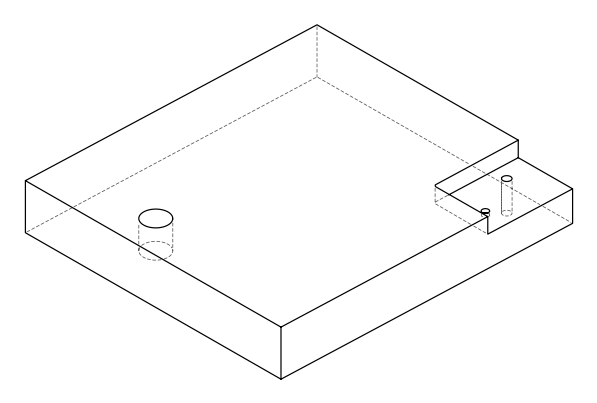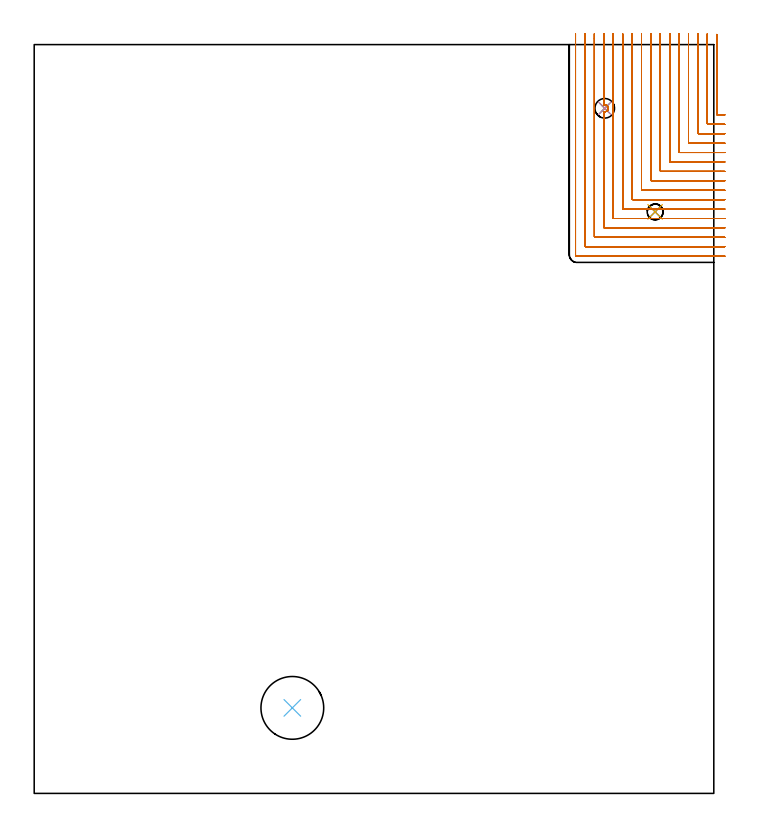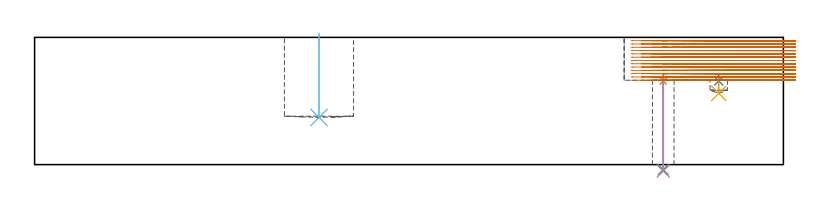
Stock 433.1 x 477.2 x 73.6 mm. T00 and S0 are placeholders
(PLAN: 7 operations, 5 tool changes, 67.6 min)
(1 SPOT_DRILL | STEP1HOLE | NXT0321_9005460120000 | 0.03 min | 2696 mm3)
(2 SPOT_DRILL_1 | STEP1POCKET | NXT0321_9005460120000 | 0.03 min | 2686 mm3)
(3 DRILL_THROUGH_HOLE_INTO_CENTER | STEP1HOLE | NXT0301_051 | 0.22 min | 2449 mm3)
(4 DRILL_TO_ENLARGE_THROUGH_HOLE | STEP1HOLE | NXT0301_096 | 0.22 min | 3848 mm3)
(5 DRILL_BLIND_HOLE_INTO_CENTER | STEP1POCKET | NXT0301_072 | 0.04 min | 565 mm3)
(6 INDEXABLE_INSERT_DRILL_BLIND_HOLE_FROM_SOLID | STEP1POCKET_1 | NXT0302_035 | 0.19 min | 57556 mm3)
(7 MILL_CORNER_NOTCH_RECTANGULAR | CORNER_NOTCH_RECTANGULAR | NXT0201_009 | Follow Part, ap 2, ae 75% | 66.88 min | 311111 mm3)
(TOOL NXT0321_9005460120000 | NC Spot Drill, 142deg, 12mm, Carbide, Uncoated | D12 PA142 FL30 Z2)
(TOOL NXT0301_051 | Carbide Drill 8mm [860.1-0800-040A1-MM 2214] | D8 PA140 FL53 Z2)
(TOOL NXT0301_096 | Carbide Drill 12.5mm [860.1-1250-063A1-MM 2214] | D12.5 PA140 FL77 Z2)
(TOOL NXT0301_072 | Carbide Drill 10.1mm [860.1-1010-051A1-MM 2214] | D10.1 PA140 FL71 Z2)
(TOOL NXT0302_035 | Index. Insert Drill 40mm [880-D4000L40-05] | D40 PA176 FL200 Z2)
(TOOL NXT0201_009 | ENDMILL 8mm [2P460-0800-NA 1630] | D8 FL26 Z6)
(OP 1 SPOT_DRILL)
G17 G21 G94 G90
T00 M6
G54
G17 G0 G90 X363.6 Y436.6 S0 M3
G43 Z83.6 H0
G94 G81 G98 Z48.262 F250. R51.8
G80
M5
M2
(OP 2 SPOT_DRILL_1)
G17 G21 G94 G90
T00 M6
G54
G17 G0 G90 X395.7 Y370.6 S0 M3
G43 Z83.6 H0
G94 G81 G98 Z48.365 F250. R51.8
G80
M5
M2
(OP 3 DRILL_THROUGH_HOLE_INTO_CENTER)
G17 G21 G94 G90
T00 M6
G54
G17 G0 G90 X363.6 Y436.6 S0 M3
G43 Z83.6 H1
G94 G73 G98 Z-2.956 F250. Q7.394 R50.8
G80
M5
M2
(OP 4 DRILL_TO_ENLARGE_THROUGH_HOLE)
G17 G21 G94 G90
T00 M6
G54
G17 G0 G90 X363.6 Y436.6 S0 M3
G43 Z83.6 H1
G94 G73 G98 Z-3.775 F250. Q10.515 R50.8
G80
M5
M2
(OP 5 DRILL_BLIND_HOLE_INTO_CENTER)
G17 G21 G94 G90
T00 M6
G54
G17 G0 G90 X395.7 Y370.6 S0 M3
G43 Z83.6 H1
G94 G81 G98 Z41.2 F250. R50.8
G80
M5
M2
(OP 6 INDEXABLE_INSERT_DRILL_BLIND_HOLE_FROM_SOLID)
G17 G21 G94 G90
T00 M6
G54
G17 G0 G90 X164.5 Y54.5 S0 M3
G43 Z83.6 H1
G94 G81 G98 Z27.3 F250. R75.6
G80
M5
M2
(OP 7 MILL_CORNER_NOTCH_RECTANGULAR)
G17 G21 G94 G90
T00 M6
G54
G17 G0 G90 X435. Y483.72 S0 M3
G43 Z83.6 H1
Z71.692
G94 G1 Y480.72 F250.
Y432.794 F500.
G3 X435.394 Y432.4 R0.4
G1 X437.1
X440.1 F250.
G0 Z83.6
X429. Y484.2
Z71.692
G1 Y481.2
Y426.794 F500.
G3 X429.394 Y426.4 R0.4
G1 X437.1
X440.1 F250.
G0 Z83.6
X423. Y484.2
Z71.692
G1 Y481.2
Y420.794 F500.
G3 X423.394 Y420.4 R0.4
G1 X437.1
X440.1 F250.
G0 Z83.6
X417. Y484.2
Z71.692
G1 Y481.2
Y414.794 F500.
G3 X417.394 Y414.4 R0.4
G1 X437.1
X440.1 F250.
G0 Z83.6
X411. Y484.2
Z71.692
G1 Y481.2
Y408.795 F500.
G3 X411.395 Y408.4 R0.4
G1 X437.1
X440.1 F250.
G0 Z83.6
X405. Y484.2
Z71.692
G1 Y481.2
Y402.795 F500.
G3 X405.395 Y402.4 R0.4
G1 X437.1
X440.1 F250.
G0 Z83.6
X399. Y484.2
Z71.692
G1 Y481.2
Y396.795 F500.
G3 X399.395 Y396.4 R0.4
G1 X437.1
X440.1 F250.
G0 Z83.6
X393. Y484.2
Z71.692
G1 Y481.2
Y390.795 F500.
G3 X393.395 Y390.4 R0.4
G1 X437.1
X440.1 F250.
G0 Z83.6
X387. Y484.2
Z71.692
G1 Y481.2
Y384.796 F500.
G3 X387.396 Y384.4 R0.4
G1 X437.1
X440.1 F250.
G0 Z83.6
X381. Y484.2
Z71.692
G1 Y481.2
Y378.796 F500.
G3 X381.396 Y378.4 R0.4
G1 X437.1
X440.1 F250.
G0 Z83.6
X375. Y484.2
Z71.692
G1 Y481.2
Y372.796 F500.
G3 X375.396 Y372.4 R0.4
G1 X394.866
X394.916 Y372.43
G2 X396.541 Y372.4 R2.026
G1 X437.1
X440.1 F250.
G0 Z83.6
X369. Y484.2
Z71.692
G1 Y481.2
Y366.796 F500.
G3 X369.396 Y366.4 R0.4
G1 X437.1
X440.1 F250.
G0 Z83.6
X363. Y484.2
Z71.692
G1 Y481.2
Y438.75 F500.
G2 X364.691 Y438.562 R2.215
X365.791 Y436.147 R2.273
G1 X365.659 Y435.701
G2 X364.18 Y434.43 R2.388
X363. Y434.435 R2.488
G1 Y366.796
Y360.796
G3 X363.396 Y360.4 R0.4
G1 X437.1
X440.1 F250.
G0 Z83.6
X357. Y484.2
Z71.692
G1 Y481.2
Y354.797 F500.
G3 X357.397 Y354.4 R0.4
G1 X437.1
X440.1 F250.
G0 Z83.6
X351. Y484.2
Z71.692
G1 Y481.2
Y348.797 F500.
G3 X351.397 Y348.4 R0.4
G1 X437.1
X440.1 F250.
G0 Z83.6
X345. Y484.2
Z71.692
G1 Y481.2
Y343.2 F500.
G3 X345.8 Y342.4 R0.8
G1 X437.1
X440.1 F250.
G0 Z83.6
X435. Y483.72
Z69.785
G1 Y480.72
Y432.794 F500.
G3 X435.394 Y432.4 R0.4
G1 X437.1
X440.1 F250.
G0 Z83.6
X429. Y484.2
Z69.785
G1 Y481.2
Y426.794 F500.
G3 X429.394 Y426.4 R0.4
G1 X437.1
X440.1 F250.
G0 Z83.6
X423. Y484.2
Z69.785
G1 Y481.2
Y420.794 F500.
G3 X423.394 Y420.4 R0.4
G1 X437.1
X440.1 F250.
G0 Z83.6
X417. Y484.2
Z69.785
G1 Y481.2
Y414.794 F500.
G3 X417.394 Y414.4 R0.4
G1 X437.1
X440.1 F250.
G0 Z83.6
X411. Y484.2
Z69.785
G1 Y481.2
Y408.795 F500.
G3 X411.395 Y408.4 R0.4
G1 X437.1
X440.1 F250.
G0 Z83.6
X405. Y484.2
Z69.785
G1 Y481.2
Y402.795 F500.
G3 X405.395 Y402.4 R0.4
G1 X437.1
X440.1 F250.
G0 Z83.6
X399. Y484.2
Z69.785
G1 Y481.2
Y396.795 F500.
G3 X399.395 Y396.4 R0.4
G1 X437.1
X440.1 F250.
G0 Z83.6
X393. Y484.2
Z69.785
G1 Y481.2
Y390.795 F500.
G3 X393.395 Y390.4 R0.4
G1 X437.1
X440.1 F250.
G0 Z83.6
X387. Y484.2
Z69.785
G1 Y481.2
Y384.796 F500.
G3 X387.396 Y384.4 R0.4
G1 X437.1
X440.1 F250.
G0 Z83.6
X381. Y484.2
Z69.785
G1 Y481.2
Y378.796 F500.
G3 X381.396 Y378.4 R0.4
G1 X437.1
X440.1 F250.
G0 Z83.6
X375. Y484.2
Z69.785
G1 Y481.2
Y372.796 F500.
G3 X375.396 Y372.4 R0.4
G1 X394.866
X394.916 Y372.43
G2 X396.541 Y372.4 R2.026
G1 X437.1
X440.1 F250.
G0 Z83.6
X369. Y484.2
Z69.785
G1 Y481.2
Y366.796 F500.
G3 X369.396 Y366.4 R0.4
G1 X437.1
X440.1 F250.
G0 Z83.6
X363. Y484.2
Z69.785
G1 Y481.2
Y438.75 F500.
G2 X364.691 Y438.562 R2.215
X365.791 Y436.147 R2.273
G1 X365.659 Y435.701
G2 X364.18 Y434.43 R2.388
X363. Y434.435 R2.488
G1 Y360.796
G3 X363.396 Y360.4 R0.4
G1 X437.1
X440.1 F250.
G0 Z83.6
X357. Y484.2
Z69.785
G1 Y481.2
Y354.797 F500.
G3 X357.397 Y354.4 R0.4
G1 X437.1
X440.1 F250.
G0 Z83.6
X351. Y484.2
Z69.785
G1 Y481.2
Y348.797 F500.
G3 X351.397 Y348.4 R0.4
G1 X437.1
X440.1 F250.
G0 Z83.6
X345. Y484.2
Z69.785
G1 Y481.2
Y343.2 F500.
G3 X345.8 Y342.4 R0.8
G1 X437.1
X440.1 F250.
G0 Z83.6
X435. Y483.72
Z67.877
G1 Y480.72
Y432.794 F500.
G3 X435.394 Y432.4 R0.4
G1 X437.1
X440.1 F250.
G0 Z83.6
X429. Y484.2
Z67.877
G1 Y481.2
Y426.794 F500.
G3 X429.394 Y426.4 R0.4
G1 X437.1
X440.1 F250.
G0 Z83.6
X423. Y484.2
Z67.877
G1 Y481.2
Y420.794 F500.
G3 X423.394 Y420.4 R0.4
G1 X437.1
X440.1 F250.
G0 Z83.6
X417. Y484.2
Z67.877
G1 Y481.2
Y414.794 F500.
G3 X417.394 Y414.4 R0.4
G1 X437.1
X440.1 F250.
G0 Z83.6
X411. Y484.2
Z67.877
G1 Y481.2
Y408.795 F500.
G3 X411.395 Y408.4 R0.4
G1 X437.1
X440.1 F250.
G0 Z83.6
X405. Y484.2
Z67.877
G1 Y481.2
Y402.795 F500.
G3 X405.395 Y402.4 R0.4
G1 X437.1
X440.1 F250.
G0 Z83.6
X399. Y484.2
Z67.877
G1 Y481.2
Y396.795 F500.
G3 X399.395 Y396.4 R0.4
G1 X437.1
X440.1 F250.
G0 Z83.6
X393. Y484.2
Z67.877
G1 Y481.2
Y390.795 F500.
G3 X393.395 Y390.4 R0.4
G1 X437.1
X440.1 F250.
G0 Z83.6
X387. Y484.2
Z67.877
G1 Y481.2
Y384.796 F500.
G3 X387.396 Y384.4 R0.4
G1 X437.1
X440.1 F250.
G0 Z83.6
X381. Y484.2
Z67.877
G1 Y481.2
Y378.796 F500.
G3 X381.396 Y378.4 R0.4
G1 X437.1
X440.1 F250.
G0 Z83.6
X375. Y484.2
Z67.877
G1 Y481.2
Y372.796 F500.
G3 X375.396 Y372.4 R0.4
G1 X394.866
X394.916 Y372.43
G2 X396.541 Y372.4 R2.026
G1 X437.1
X440.1 F250.
G0 Z83.6
X369. Y484.2
Z67.877
G1 Y481.2
Y366.796 F500.
G3 X369.396 Y366.4 R0.4
G1 X437.1
X440.1 F250.
G0 Z83.6
X363. Y484.2
Z67.877
G1 Y481.2
Y438.75 F500.
G2 X364.691 Y438.562 R2.215
X365.791 Y436.147 R2.273
G1 X365.659 Y435.701
G2 X364.18 Y434.43 R2.388
X363. Y434.435 R2.488
G1 Y360.796
G3 X363.396 Y360.4 R0.4
G1 X437.1
X440.1 F250.
G0 Z83.6
X357. Y484.2
Z67.877
G1 Y481.2
Y354.797 F500.
G3 X357.397 Y354.4 R0.4
G1 X437.1
X440.1 F250.
G0 Z83.6
X351. Y484.2
Z67.877
G1 Y481.2
Y348.797 F500.
G3 X351.397 Y348.4 R0.4
G1 X437.1
X440.1 F250.
G0 Z83.6
X345. Y484.2
Z67.877
G1 Y481.2
Y343.2 F500.
G3 X345.8 Y342.4 R0.8
G1 X437.1
X440.1 F250.
G0 Z83.6
X435. Y483.72
Z65.969
G1 Y480.72
Y432.794 F500.
G3 X435.394 Y432.4 R0.4
G1 X437.1
X440.1 F250.
G0 Z83.6
X429. Y484.2
Z65.969
G1 Y481.2
Y426.794 F500.
G3 X429.394 Y426.4 R0.4
G1 X437.1
X440.1 F250.
G0 Z83.6
X423. Y484.2
Z65.969
G1 Y481.2
Y420.794 F500.
G3 X423.394 Y420.4 R0.4
G1 X437.1
X440.1 F250.
G0 Z83.6
X417. Y484.2
Z65.969
G1 Y481.2
Y414.794 F500.
G3 X417.394 Y414.4 R0.4
G1 X437.1
X440.1 F250.
G0 Z83.6
X411. Y484.2
Z65.969
G1 Y481.2
Y408.795 F500.
G3 X411.395 Y408.4 R0.4
G1 X437.1
X440.1 F250.
G0 Z83.6
X405. Y484.2
Z65.969
G1 Y481.2
Y402.795 F500.
G3 X405.395 Y402.4 R0.4
G1 X437.1
X440.1 F250.
G0 Z83.6
X399. Y484.2
Z65.969
G1 Y481.2
Y396.795 F500.
G3 X399.395 Y396.4 R0.4
G1 X437.1
X440.1 F250.
G0 Z83.6
X393. Y484.2
Z65.969
G1 Y481.2
Y390.795 F500.
G3 X393.395 Y390.4 R0.4
G1 X437.1
X440.1 F250.
G0 Z83.6
X387. Y484.2
Z65.969
G1 Y481.2
Y384.796 F500.
G3 X387.396 Y384.4 R0.4
G1 X437.1
X440.1 F250.
G0 Z83.6
X381. Y484.2
Z65.969
G1 Y481.2
Y378.796 F500.
G3 X381.396 Y378.4 R0.4
G1 X437.1
X440.1 F250.
G0 Z83.6
X375. Y484.2
Z65.969
G1 Y481.2
Y372.796 F500.
G3 X375.396 Y372.4 R0.4
G1 X394.866
X394.916 Y372.43
G2 X396.541 Y372.4 R2.026
G1 X437.1
X440.1 F250.
G0 Z83.6
X369. Y484.2
Z65.969
G1 Y481.2
Y366.796 F500.
G3 X369.396 Y366.4 R0.4
G1 X437.1
X440.1 F250.
G0 Z83.6
X363. Y484.2
Z65.969
G1 Y481.2
Y438.75 F500.
G2 X364.691 Y438.562 R2.215
X365.791 Y436.147 R2.273
G1 X365.659 Y435.701
G2 X364.18 Y434.43 R2.388
X363. Y434.435 R2.488
G1 Y360.796
G3 X363.396 Y360.4 R0.4
G1 X437.1
X440.1 F250.
G0 Z83.6
X357. Y484.2
Z65.969
G1 Y481.2
Y354.797 F500.
G3 X357.397 Y354.4 R0.4
G1 X437.1
X440.1 F250.
G0 Z83.6
X351. Y484.2
Z65.969
G1 Y481.2
Y348.797 F500.
G3 X351.397 Y348.4 R0.4
G1 X437.1
X440.1 F250.
G0 Z83.6
X345. Y484.2
Z65.969
G1 Y481.2
Y343.2 F500.
G3 X345.8 Y342.4 R0.8
G1 X437.1
X440.1 F250.
G0 Z83.6
X435. Y483.72
Z64.061
G1 Y480.72
Y432.794 F500.
G3 X435.394 Y432.4 R0.4
G1 X437.1
X440.1 F250.
G0 Z83.6
X429. Y484.2
Z64.061
G1 Y481.2
Y426.794 F500.
G3 X429.394 Y426.4 R0.4
G1 X437.1
X440.1 F250.
G0 Z83.6
X423. Y484.2
Z64.061
G1 Y481.2
Y420.794 F500.
G3 X423.394 Y420.4 R0.4
G1 X437.1
X440.1 F250.
G0 Z83.6
X417. Y484.2
Z64.061
G1 Y481.2
Y414.794 F500.
G3 X417.394 Y414.4 R0.4
G1 X437.1
X440.1 F250.
G0 Z83.6
X411. Y484.2
Z64.061
G1 Y481.2
Y408.795 F500.
G3 X411.395 Y408.4 R0.4
G1 X437.1
X440.1 F250.
G0 Z83.6
X405. Y484.2
Z64.061
G1 Y481.2
Y402.795 F500.
G3 X405.395 Y402.4 R0.4
G1 X437.1
X440.1 F250.
G0 Z83.6
X399. Y484.2
Z64.061
G1 Y481.2
Y396.795 F500.
G3 X399.395 Y396.4 R0.4
G1 X437.1
X440.1 F250.
G0 Z83.6
X393. Y484.2
Z64.061
G1 Y481.2
Y390.795 F500.
G3 X393.395 Y390.4 R0.4
G1 X437.1
X440.1 F250.
G0 Z83.6
X387. Y484.2
Z64.061
G1 Y481.2
Y384.796 F500.
G3 X387.396 Y384.4 R0.4
G1 X437.1
X440.1 F250.
G0 Z83.6
X381. Y484.2
Z64.061
G1 Y481.2
Y378.796 F500.
G3 X381.396 Y378.4 R0.4
G1 X437.1
X440.1 F250.
G0 Z83.6
X375. Y484.2
Z64.061
G1 Y481.2
Y372.796 F500.
G3 X375.396 Y372.4 R0.4
G1 X394.866
X394.916 Y372.43
G2 X396.541 Y372.4 R2.026
G1 X437.1
X440.1 F250.
G0 Z83.6
X369. Y484.2
Z64.061
G1 Y481.2
Y366.796 F500.
G3 X369.396 Y366.4 R0.4
G1 X437.1
X440.1 F250.
G0 Z83.6
X363. Y484.2
Z64.061
G1 Y481.2
Y438.75 F500.
G2 X364.691 Y438.562 R2.215
X365.791 Y436.147 R2.273
G1 X365.659 Y435.701
G2 X364.18 Y434.43 R2.388
X363. Y434.435 R2.488
G1 Y360.796
G3 X363.396 Y360.4 R0.4
G1 X437.1
X440.1 F250.
G0 Z83.6
X357. Y484.2
Z64.061
G1 Y481.2
Y354.797 F500.
G3 X357.397 Y354.4 R0.4
G1 X437.1
X440.1 F250.
G0 Z83.6
X351. Y484.2
Z64.061
G1 Y481.2
Y348.797 F500.
G3 X351.397 Y348.4 R0.4
G1 X437.1
X440.1 F250.
G0 Z83.6
X345. Y484.2
Z64.061
G1 Y481.2
Y343.2 F500.
G3 X345.8 Y342.4 R0.8
G1 X437.1
X440.1 F250.
G0 Z83.6
X435. Y483.72
Z62.154
G1 Y480.72
Y432.794 F500.
G3 X435.394 Y432.4 R0.4
G1 X437.1
X440.1 F250.
G0 Z83.6
X429. Y484.2
Z62.154
G1 Y481.2
Y426.794 F500.
G3 X429.394 Y426.4 R0.4
G1 X437.1
X440.1 F250.
G0 Z83.6
X423. Y484.2
Z62.154
G1 Y481.2
Y420.794 F500.
G3 X423.394 Y420.4 R0.4
G1 X437.1
X440.1 F250.
G0 Z83.6
X417. Y484.2
Z62.154
G1 Y481.2
Y414.794 F500.
G3 X417.394 Y414.4 R0.4
G1 X437.1
X440.1 F250.
G0 Z83.6
X411. Y484.2
Z62.154
G1 Y481.2
Y408.795 F500.
G3 X411.395 Y408.4 R0.4
G1 X437.1
X440.1 F250.
G0 Z83.6
X405. Y484.2
Z62.154
G1 Y481.2
Y402.795 F500.
G3 X405.395 Y402.4 R0.4
G1 X437.1
X440.1 F250.
G0 Z83.6
X399. Y484.2
Z62.154
G1 Y481.2
Y396.795 F500.
G3 X399.395 Y396.4 R0.4
G1 X437.1
X440.1 F250.
G0 Z83.6
X393. Y484.2
Z62.154
G1 Y481.2
Y390.795 F500.
G3 X393.395 Y390.4 R0.4
G1 X437.1
X440.1 F250.
G0 Z83.6
X387. Y484.2
Z62.154
G1 Y481.2
Y384.796 F500.
G3 X387.396 Y384.4 R0.4
G1 X437.1
X440.1 F250.
G0 Z83.6
X381. Y484.2
Z62.154
G1 Y481.2
Y378.796 F500.
G3 X381.396 Y378.4 R0.4
G1 X437.1
X440.1 F250.
G0 Z83.6
X375. Y484.2
Z62.154
G1 Y481.2
Y372.796 F500.
G3 X375.396 Y372.4 R0.4
G1 X394.866
X394.916 Y372.43
G2 X396.541 Y372.4 R2.026
G1 X437.1
X440.1 F250.
G0 Z83.6
X369. Y484.2
Z62.154
G1 Y481.2
Y366.796 F500.
G3 X369.396 Y366.4 R0.4
G1 X437.1
X440.1 F250.
G0 Z83.6
X363. Y484.2
Z62.154
G1 Y481.2
Y438.75 F500.
G2 X364.691 Y438.562 R2.215
X365.791 Y436.147 R2.273
G1 X365.659 Y435.701
G2 X364.18 Y434.43 R2.388
X363. Y434.435 R2.488
G1 Y360.796
G3 X363.396 Y360.4 R0.4
G1 X437.1
X440.1 F250.
G0 Z83.6
X357. Y484.2
Z62.154
G1 Y481.2
Y354.797 F500.
G3 X357.397 Y354.4 R0.4
G1 X437.1
X440.1 F250.
G0 Z83.6
X351. Y484.2
Z62.154
G1 Y481.2
Y348.797 F500.
G3 X351.397 Y348.4 R0.4
G1 X437.1
X440.1 F250.
G0 Z83.6
X345. Y484.2
Z62.154
G1 Y481.2
Y343.2 F500.
G3 X345.8 Y342.4 R0.8
G1 X437.1
X440.1 F250.
G0 Z83.6
X435. Y483.72
Z60.246
G1 Y480.72
Y432.794 F500.
G3 X435.394 Y432.4 R0.4
G1 X437.1
X440.1 F250.
G0 Z83.6
X429. Y484.2
Z60.246
G1 Y481.2
Y426.794 F500.
G3 X429.394 Y426.4 R0.4
G1 X437.1
X440.1 F250.
G0 Z83.6
X423. Y484.2
Z60.246
G1 Y481.2
Y420.794 F500.
G3 X423.394 Y420.4 R0.4
G1 X437.1
X440.1 F250.
G0 Z83.6
X417. Y484.2
Z60.246
G1 Y481.2
Y414.794 F500.
G3 X417.394 Y414.4 R0.4
G1 X437.1
X440.1 F250.
G0 Z83.6
X411. Y484.2
Z60.246
G1 Y481.2
Y408.795 F500.
G3 X411.395 Y408.4 R0.4
G1 X437.1
X440.1 F250.
G0 Z83.6
X405. Y484.2
Z60.246
G1 Y481.2
Y402.795 F500.
G3 X405.395 Y402.4 R0.4
G1 X437.1
X440.1 F250.
G0 Z83.6
X399. Y484.2
Z60.246
G1 Y481.2
Y396.795 F500.
G3 X399.395 Y396.4 R0.4
G1 X437.1
X440.1 F250.
G0 Z83.6
X393. Y484.2
Z60.246
G1 Y481.2
Y390.795 F500.
G3 X393.395 Y390.4 R0.4
G1 X437.1
X440.1 F250.
G0 Z83.6
X387. Y484.2
Z60.246
G1 Y481.2
Y384.796 F500.
G3 X387.396 Y384.4 R0.4
G1 X437.1
X440.1 F250.
G0 Z83.6
X381. Y484.2
Z60.246
G1 Y481.2
Y378.796 F500.
G3 X381.396 Y378.4 R0.4
G1 X437.1
X440.1 F250.
G0 Z83.6
X375. Y484.2
Z60.246
G1 Y481.2
Y372.796 F500.
G3 X375.396 Y372.4 R0.4
G1 X394.866
X394.916 Y372.43
G2 X396.541 Y372.4 R2.026
G1 X437.1
X440.1 F250.
G0 Z83.6
X369. Y484.2
Z60.246
G1 Y481.2
Y366.796 F500.
G3 X369.396 Y366.4 R0.4
G1 X437.1
X440.1 F250.
G0 Z83.6
X363. Y484.2
Z60.246
G1 Y481.2
Y438.75 F500.
G2 X364.691 Y438.562 R2.215
X365.791 Y436.147 R2.273
G1 X365.659 Y435.701
G2 X364.18 Y434.43 R2.39
X363. Y434.435 R2.488
G1 Y360.796
G3 X363.396 Y360.4 R0.4
G1 X437.1
X440.1 F250.
G0 Z83.6
X357. Y484.2
Z60.246
G1 Y481.2
Y354.797 F500.
G3 X357.397 Y354.4 R0.4
G1 X437.1
X440.1 F250.
G0 Z83.6
X351. Y484.2
Z60.246
G1 Y481.2
Y348.797 F500.
G3 X351.397 Y348.4 R0.4
G1 X437.1
X440.1 F250.
G0 Z83.6
X345. Y484.2
Z60.246
G1 Y481.2
Y343.2 F500.
G3 X345.8 Y342.4 R0.8
G1 X437.1
X440.1 F250.
G0 Z83.6
X435. Y483.72
Z58.338
G1 Y480.72
Y432.794 F500.
G3 X435.394 Y432.4 R0.4
G1 X437.1
X440.1 F250.
G0 Z83.6
X429. Y484.2
Z58.338
G1 Y481.2
Y426.794 F500.
G3 X429.394 Y426.4 R0.4
G1 X437.1
X440.1 F250.
G0 Z83.6
X423. Y484.2
Z58.338
G1 Y481.2
Y420.794 F500.
G3 X423.394 Y420.4 R0.4
G1 X437.1
X440.1 F250.
G0 Z83.6
X417. Y484.2
Z58.338
G1 Y481.2
Y414.794 F500.
G3 X417.394 Y414.4 R0.4
G1 X437.1
X440.1 F250.
G0 Z83.6
X411. Y484.2
Z58.338
G1 Y481.2
Y408.795 F500.
G3 X411.395 Y408.4 R0.4
G1 X437.1
X440.1 F250.
G0 Z83.6
X405. Y484.2
Z58.338
G1 Y481.2
Y402.795 F500.
G3 X405.395 Y402.4 R0.4
G1 X437.1
X440.1 F250.
G0 Z83.6
X399. Y484.2
Z58.338
G1 Y481.2
Y396.795 F500.
G3 X399.395 Y396.4 R0.4
G1 X437.1
X440.1 F250.
G0 Z83.6
X393. Y484.2
Z58.338
G1 Y481.2
Y390.795 F500.
G3 X393.395 Y390.4 R0.4
G1 X437.1
X440.1 F250.
G0 Z83.6
X387. Y484.2
Z58.338
G1 Y481.2
Y384.796 F500.
G3 X387.396 Y384.4 R0.4
G1 X437.1
X440.1 F250.
G0 Z83.6
X381. Y484.2
Z58.338
G1 Y481.2
Y378.796 F500.
G3 X381.396 Y378.4 R0.4
G1 X437.1
X440.1 F250.
G0 Z83.6
X375. Y484.2
Z58.338
G1 Y481.2
Y372.796 F500.
G3 X375.396 Y372.4 R0.4
G1 X394.866
X394.916 Y372.43
G2 X396.541 Y372.4 R2.026
G1 X437.1
X440.1 F250.
G0 Z83.6
X369. Y484.2
Z58.338
G1 Y481.2
Y366.796 F500.
G3 X369.396 Y366.4 R0.4
G1 X437.1
X440.1 F250.
G0 Z83.6
X363. Y484.2
Z58.338
G1 Y481.2
Y438.75 F500.
G2 X364.691 Y438.562 R2.215
X365.791 Y436.147 R2.273
G1 X365.659 Y435.701
G2 X364.18 Y434.43 R2.39
X363. Y434.435 R2.488
G1 Y360.796
G3 X363.396 Y360.4 R0.4
G1 X437.1
X440.1 F250.
G0 Z83.6
X357. Y484.2
Z58.338
G1 Y481.2
Y354.797 F500.
G3 X357.397 Y354.4 R0.4
G1 X437.1
X440.1 F250.
G0 Z83.6
X351. Y484.2
Z58.338
G1 Y481.2
Y348.797 F500.
G3 X351.397 Y348.4 R0.4
G1 X437.1
X440.1 F250.
G0 Z83.6
X345. Y484.2
Z58.338
G1 Y481.2
Y343.2 F500.
G3 X345.8 Y342.4 R0.8
G1 X437.1
X440.1 F250.
G0 Z83.6
X435. Y483.72
Z56.431
G1 Y480.72
Y432.794 F500.
G3 X435.394 Y432.4 R0.4
G1 X437.1
X440.1 F250.
G0 Z83.6
X429. Y484.2
Z56.431
G1 Y481.2
Y426.794 F500.
G3 X429.394 Y426.4 R0.4
G1 X437.1
X440.1 F250.
G0 Z83.6
X423. Y484.2
Z56.431
G1 Y481.2
Y420.794 F500.
G3 X423.394 Y420.4 R0.4
G1 X437.1
X440.1 F250.
G0 Z83.6
X417. Y484.2
Z56.431
G1 Y481.2
Y414.794 F500.
G3 X417.394 Y414.4 R0.4
G1 X437.1
X440.1 F250.
G0 Z83.6
X411. Y484.2
Z56.431
G1 Y481.2
Y408.795 F500.
G3 X411.395 Y408.4 R0.4
G1 X437.1
X440.1 F250.
G0 Z83.6
X405. Y484.2
Z56.431
G1 Y481.2
Y402.795 F500.
G3 X405.395 Y402.4 R0.4
G1 X437.1
X440.1 F250.
G0 Z83.6
X399. Y484.2
Z56.431
G1 Y481.2
Y396.795 F500.
G3 X399.395 Y396.4 R0.4
G1 X437.1
X440.1 F250.
G0 Z83.6
X393. Y484.2
Z56.431
G1 Y481.2
Y390.795 F500.
G3 X393.395 Y390.4 R0.4
G1 X437.1
X440.1 F250.
G0 Z83.6
X387. Y484.2
Z56.431
G1 Y481.2
Y384.796 F500.
G3 X387.396 Y384.4 R0.4
G1 X437.1
X440.1 F250.
G0 Z83.6
X381. Y484.2
Z56.431
G1 Y481.2
Y378.796 F500.
G3 X381.396 Y378.4 R0.4
G1 X437.1
X440.1 F250.
G0 Z83.6
X375. Y484.2
Z56.431
G1 Y481.2
Y372.796 F500.
G3 X375.396 Y372.4 R0.4
G1 X394.866
X394.916 Y372.43
G2 X396.541 Y372.4 R2.026
G1 X437.1
X440.1 F250.
G0 Z83.6
X369. Y484.2
Z56.431
G1 Y481.2
Y366.796 F500.
G3 X369.396 Y366.4 R0.4
G1 X437.1
X440.1 F250.
G0 Z83.6
X363. Y484.2
Z56.431
G1 Y481.2
Y438.75 F500.
G2 X364.691 Y438.562 R2.215
X365.791 Y436.147 R2.273
G1 X365.659 Y435.701
G2 X364.18 Y434.43 R2.388
X363. Y434.435 R2.488
G1 Y360.796
G3 X363.396 Y360.4 R0.4
G1 X437.1
X440.1 F250.
G0 Z83.6
X357. Y484.2
Z56.431
G1 Y481.2
Y354.797 F500.
G3 X357.397 Y354.4 R0.4
G1 X437.1
X440.1 F250.
G0 Z83.6
X351. Y484.2
Z56.431
G1 Y481.2
Y348.797 F500.
G3 X351.397 Y348.4 R0.4
G1 X437.1
X440.1 F250.
G0 Z83.6
X345. Y484.2
Z56.431
G1 Y481.2
Y343.2 F500.
G3 X345.8 Y342.4 R0.8
G1 X437.1
X440.1 F250.
G0 Z83.6
X435. Y483.72
Z54.523
G1 Y480.72
Y432.794 F500.
G3 X435.394 Y432.4 R0.4
G1 X437.1
X440.1 F250.
G0 Z83.6
X429. Y484.2
Z54.523
G1 Y481.2
Y426.794 F500.
G3 X429.394 Y426.4 R0.4
G1 X437.1
X440.1 F250.
G0 Z83.6
X423. Y484.2
Z54.523
G1 Y481.2
Y420.794 F500.
G3 X423.394 Y420.4 R0.4
G1 X437.1
X440.1 F250.
G0 Z83.6
X417. Y484.2
Z54.523
G1 Y481.2
Y414.794 F500.
G3 X417.394 Y414.4 R0.4
G1 X437.1
X440.1 F250.
G0 Z83.6
X411. Y484.2
Z54.523
G1 Y481.2
Y408.795 F500.
G3 X411.395 Y408.4 R0.4
G1 X437.1
X440.1 F250.
G0 Z83.6
X405. Y484.2
Z54.523
G1 Y481.2
Y402.795 F500.
G3 X405.395 Y402.4 R0.4
G1 X437.1
X440.1 F250.
G0 Z83.6
X399. Y484.2
Z54.523
G1 Y481.2
Y396.795 F500.
G3 X399.395 Y396.4 R0.4
G1 X437.1
X440.1 F250.
G0 Z83.6
X393. Y484.2
Z54.523
G1 Y481.2
Y390.795 F500.
G3 X393.395 Y390.4 R0.4
G1 X437.1
X440.1 F250.
G0 Z83.6
X387. Y484.2
Z54.523
G1 Y481.2
Y384.796 F500.
G3 X387.396 Y384.4 R0.4
G1 X437.1
X440.1 F250.
G0 Z83.6
X381. Y484.2
Z54.523
G1 Y481.2
Y378.796 F500.
G3 X381.396 Y378.4 R0.4
G1 X437.1
X440.1 F250.
G0 Z83.6
X375. Y484.2
Z54.523
G1 Y481.2
Y372.796 F500.
G3 X375.396 Y372.4 R0.4
G1 X394.866
X394.916 Y372.43
G2 X396.541 Y372.4 R2.026
G1 X437.1
X440.1 F250.
G0 Z83.6
X369. Y484.2
Z54.523
G1 Y481.2
Y366.796 F500.
G3 X369.396 Y366.4 R0.4
G1 X437.1
X440.1 F250.
G0 Z83.6
X363. Y484.2
Z54.523
G1 Y481.2
Y438.75 F500.
G2 X364.691 Y438.562 R2.215
X365.791 Y436.147 R2.273
G1 X365.659 Y435.701
G2 X364.18 Y434.43 R2.388
X363. Y434.435 R2.488
G1 Y360.796
G3 X363.396 Y360.4 R0.4
G1 X437.1
X440.1 F250.
G0 Z83.6
X357. Y484.2
Z54.523
G1 Y481.2
Y354.797 F500.
G3 X357.397 Y354.4 R0.4
G1 X437.1
X440.1 F250.
G0 Z83.6
X351. Y484.2
Z54.523
G1 Y481.2
Y348.797 F500.
G3 X351.397 Y348.4 R0.4
G1 X437.1
X440.1 F250.
G0 Z83.6
X345. Y484.2
Z54.523
G1 Y481.2
Y343.2 F500.
G3 X345.8 Y342.4 R0.8
G1 X437.1
X440.1 F250.
G0 Z83.6
X435. Y483.72
Z52.615
G1 Y480.72
Y432.794 F500.
G3 X435.394 Y432.4 R0.4
G1 X437.1
X440.1 F250.
G0 Z83.6
X429. Y484.2
Z52.615
G1 Y481.2
Y426.794 F500.
G3 X429.394 Y426.4 R0.4
G1 X437.1
X440.1 F250.
G0 Z83.6
X423. Y484.2
Z52.615
G1 Y481.2
Y420.794 F500.
G3 X423.394 Y420.4 R0.4
G1 X437.1
X440.1 F250.
G0 Z83.6
X417. Y484.2
Z52.615
G1 Y481.2
Y414.794 F500.
G3 X417.394 Y414.4 R0.4
G1 X437.1
X440.1 F250.
G0 Z83.6
X411. Y484.2
Z52.615
G1 Y481.2
Y408.795 F500.
G3 X411.395 Y408.4 R0.4
G1 X437.1
X440.1 F250.
G0 Z83.6
X405. Y484.2
Z52.615
G1 Y481.2
Y402.795 F500.
G3 X405.395 Y402.4 R0.4
G1 X437.1
X440.1 F250.
G0 Z83.6
X399. Y484.2
Z52.615
G1 Y481.2
Y396.795 F500.
G3 X399.395 Y396.4 R0.4
G1 X437.1
X440.1 F250.
G0 Z83.6
X393. Y484.2
Z52.615
G1 Y481.2
Y390.795 F500.
G3 X393.395 Y390.4 R0.4
G1 X437.1
X440.1 F250.
G0 Z83.6
X387. Y484.2
Z52.615
G1 Y481.2
Y384.796 F500.
G3 X387.396 Y384.4 R0.4
G1 X437.1
X440.1 F250.
G0 Z83.6
X381. Y484.2
Z52.615
G1 Y481.2
Y378.796 F500.
G3 X381.396 Y378.4 R0.4
G1 X437.1
X440.1 F250.
G0 Z83.6
X375. Y484.2
Z52.615
G1 Y481.2
Y372.796 F500.
G3 X375.396 Y372.4 R0.4
G1 X394.866
X394.916 Y372.43
G2 X396.541 Y372.4 R2.026
G1 X437.1
X440.1 F250.
G0 Z83.6
X369. Y484.2
Z52.615
G1 Y481.2
Y366.796 F500.
G3 X369.396 Y366.4 R0.4
G1 X437.1
X440.1 F250.
G0 Z83.6
X363. Y484.2
Z52.615
G1 Y481.2
Y438.75 F500.
G2 X364.691 Y438.562 R2.215
X365.791 Y436.147 R2.273
G1 X365.659 Y435.701
G2 X364.18 Y434.43 R2.388
X363. Y434.435 R2.488
G1 Y360.796
G3 X363.396 Y360.4 R0.4
G1 X437.1
X440.1 F250.
G0 Z83.6
X357. Y484.2
Z52.615
G1 Y481.2
Y354.797 F500.
G3 X357.397 Y354.4 R0.4
G1 X437.1
X440.1 F250.
G0 Z83.6
X351. Y484.2
Z52.615
G1 Y481.2
Y348.797 F500.
G3 X351.397 Y348.4 R0.4
G1 X437.1
X440.1 F250.
G0 Z83.6
X345. Y484.2
Z52.615
G1 Y481.2
Y343.2 F500.
G3 X345.8 Y342.4 R0.8
G1 X437.1
X440.1 F250.
G0 Z83.6
X435. Y483.72
Z50.708
G1 Y480.72
Y432.794 F500.
G3 X435.394 Y432.4 R0.4
G1 X437.1
X440.1 F250.
G0 Z83.6
X429. Y484.2
Z50.708
G1 Y481.2
Y426.794 F500.
G3 X429.394 Y426.4 R0.4
G1 X437.1
X440.1 F250.
G0 Z83.6
X423. Y484.2
Z50.708
G1 Y481.2
Y420.794 F500.
G3 X423.394 Y420.4 R0.4
G1 X437.1
X440.1 F250.
G0 Z83.6
X417. Y484.2
Z50.708
G1 Y481.2
Y414.794 F500.
G3 X417.394 Y414.4 R0.4
G1 X437.1
X440.1 F250.
G0 Z83.6
X411. Y484.2
Z50.708
G1 Y481.2
Y408.795 F500.
G3 X411.395 Y408.4 R0.4
G1 X437.1
X440.1 F250.
G0 Z83.6
X405. Y484.2
Z50.708
G1 Y481.2
Y402.795 F500.
G3 X405.395 Y402.4 R0.4
G1 X437.1
X440.1 F250.
G0 Z83.6
X399. Y484.2
Z50.708
G1 Y481.2
Y396.795 F500.
G3 X399.395 Y396.4 R0.4
G1 X437.1
X440.1 F250.
G0 Z83.6
X393. Y484.2
Z50.708
G1 Y481.2
Y390.795 F500.
G3 X393.395 Y390.4 R0.4
G1 X437.1
X440.1 F250.
G0 Z83.6
X387. Y484.2
Z50.708
G1 Y481.2
Y384.796 F500.
G3 X387.396 Y384.4 R0.4
G1 X437.1
X440.1 F250.
G0 Z83.6
X381. Y484.2
Z50.708
G1 Y481.2
Y378.796 F500.
G3 X381.396 Y378.4 R0.4
G1 X437.1
X440.1 F250.
G0 Z83.6
X375. Y484.2
Z50.708
G1 Y481.2
Y372.796 F500.
G3 X375.396 Y372.4 R0.4
G1 X394.866
X394.918 Y372.431
G2 X396.541 Y372.4 R2.026
G1 X437.1
X440.1 F250.
G0 Z83.6
X369. Y484.2
Z50.708
G1 Y481.2
Y366.796 F500.
G3 X369.396 Y366.4 R0.4
G1 X437.1
X440.1 F250.
G0 Z83.6
X363. Y484.2
Z50.708
G1 Y481.2
Y438.75 F500.
G2 X364.691 Y438.562 R2.215
X365.791 Y436.147 R2.273
G1 X365.659 Y435.701
G2 X364.18 Y434.43 R2.388
X363. Y434.435 R2.488
G1 Y360.796
G3 X363.396 Y360.4 R0.4
G1 X437.1
X440.1 F250.
G0 Z83.6
X357. Y484.2
Z50.708
G1 Y481.2
Y354.797 F500.
G3 X357.397 Y354.4 R0.4
G1 X437.1
X440.1 F250.
G0 Z83.6
X351. Y484.2
Z50.708
G1 Y481.2
Y348.797 F500.
G3 X351.397 Y348.4 R0.4
G1 X437.1
X440.1 F250.
G0 Z83.6
X345. Y484.2
Z50.708
G1 Y481.2
Y343.2 F500.
G3 X345.8 Y342.4 R0.8
G1 X437.1
X440.1 F250.
G0 Z83.6
X435. Y483.72
Z48.8
G1 Y480.72
Y432.794 F500.
G3 X435.394 Y432.4 R0.4
G1 X437.1
X440.1 F250.
G0 Z83.6
X429. Y484.2
Z48.8
G1 Y481.2
Y426.794 F500.
G3 X429.394 Y426.4 R0.4
G1 X437.1
X440.1 F250.
G0 Z83.6
X423. Y484.2
Z48.8
G1 Y481.2
Y420.794 F500.
G3 X423.394 Y420.4 R0.4
G1 X437.1
X440.1 F250.
G0 Z83.6
X417. Y484.2
Z48.8
G1 Y481.2
Y414.794 F500.
G3 X417.394 Y414.4 R0.4
G1 X437.1
X440.1 F250.
G0 Z83.6
X411. Y484.2
Z48.8
G1 Y481.2
Y408.795 F500.
G3 X411.395 Y408.4 R0.4
G1 X437.1
X440.1 F250.
G0 Z83.6
X405. Y484.2
Z48.8
G1 Y481.2
Y402.795 F500.
G3 X405.395 Y402.4 R0.4
G1 X437.1
X440.1 F250.
G0 Z83.6
X399. Y484.2
Z48.8
G1 Y481.2
Y396.795 F500.
G3 X399.395 Y396.4 R0.4
G1 X437.1
X440.1 F250.
G0 Z83.6
X393. Y484.2
Z48.8
G1 Y481.2
Y390.795 F500.
G3 X393.395 Y390.4 R0.4
G1 X437.1
X440.1 F250.
G0 Z83.6
X387. Y484.2
Z48.8
G1 Y481.2
Y384.796 F500.
G3 X387.396 Y384.4 R0.4
G1 X437.1
X440.1 F250.
G0 Z83.6
X381. Y484.2
Z48.8
G1 Y481.2
Y378.796 F500.
G3 X381.396 Y378.4 R0.4
G1 X437.1
X440.1 F250.
G0 Z83.6
X375. Y484.2
Z48.8
G1 Y481.2
Y372.796 F500.
G3 X375.396 Y372.4 R0.4
G1 X437.1
X440.1 F250.
G0 Z83.6
X369. Y484.2
Z48.8
G1 Y481.2
Y366.796 F500.
G3 X369.396 Y366.4 R0.4
G1 X437.1
X440.1 F250.
G0 Z83.6
X363. Y484.2
Z48.8
G1 Y481.2
Y438.75 F500.
G2 X364.691 Y438.562 R2.215
X365.791 Y436.147 R2.273
G1 X365.659 Y435.701
G2 X364.18 Y434.43 R2.388
X363. Y434.435 R2.488
G1 Y360.796
G3 X363.396 Y360.4 R0.4
G1 X437.1
X440.1 F250.
G0 Z83.6
X357. Y484.2
Z48.8
G1 Y481.2
Y354.797 F500.
G3 X357.397 Y354.4 R0.4
G1 X437.1
X440.1 F250.
G0 Z83.6
X351. Y484.2
Z48.8
G1 Y481.2
Y348.797 F500.
G3 X351.397 Y348.4 R0.4
G1 X437.1
X440.1 F250.
G0 Z83.6
X345. Y484.2
Z48.8
G1 Y481.2
Y343.2 F500.
G3 X345.8 Y342.4 R0.8
G1 X437.1
X440.1 F250.
G0 Z83.6
M5
M2
